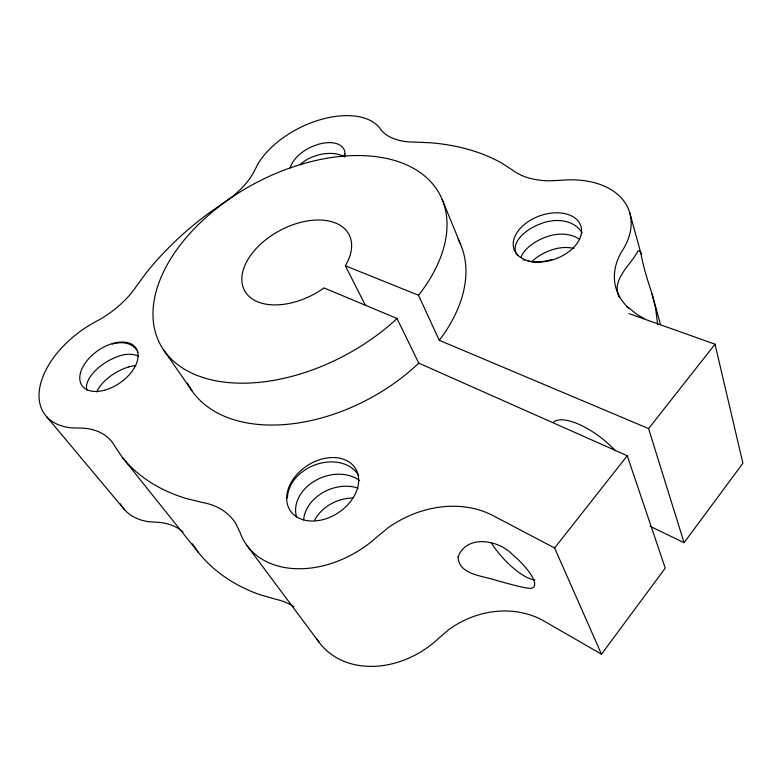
<?xml version="1.0" encoding="UTF-8"?>
<svg xmlns="http://www.w3.org/2000/svg" width="782" height="782" viewBox="0 0 782 782"><rect width="100%" height="100%" fill="white"/><g stroke="black" fill="none" stroke-linecap="round" stroke-linejoin="round"><path stroke-width="1.17" d="M316.573 638.483A84.73 67.428 -34.8 0 0 438.937 638.053L448.878 629.569A87.525 76.919 -34.2 0 1 544.321 621.221L601.495 654.221L665.238 568.133L627.242 455.73L418.751 363.122L397.021 318.489L324.051 287.923L323.249 288.509A59.256 36.128 -28.3 0 1 242.645 285.753A59.256 36.128 -28.3 0 1 305.195 221.355A59.256 36.128 -28.3 0 1 345.331 265.772L365.194 304.931M650.008 526.247L684.064 542.698L742.9 463.237L715.022 344.197L633.596 315.224A92.501 42.551 37.2 0 0 628.923 313.66M684.064 542.698L648.601 428.595L439.259 340.287L442.534 335.928A153.292 98.121 -28.4 0 0 458.105 239.204M439.259 340.287L418.497 295.234L421.938 290.806A158.599 97.046 -28.3 0 0 323.406 158.902A158.599 97.046 -28.3 0 0 158.423 340.639A158.599 97.046 -28.3 0 0 395.389 320.053L397.021 318.489M601.495 654.221L554.614 548.006L627.242 455.73M648.601 428.595L715.022 344.197M418.751 363.122L417.187 364.637A153.292 98.121 -28.4 0 1 187.475 383.19M345.331 265.772L418.497 295.234M554.614 548.006L492.836 515.524A97.721 79.393 -32 0 0 388.243 527.654L377.071 536.843A93.625 68.151 -33.1 0 1 240.25 532.933L235.841 523.617A90.741 63.029 -40.9 0 0 203.154 502.64L185.598 498.339A246.789 158.951 -28.4 0 1 122.363 457.392L114.504 445.769A82.169 50.722 -39.5 0 0 81.758 428.116L71.621 427.871A79.236 47.174 -34.9 0 1 40.234 385.301A79.236 47.174 -34.9 0 1 95.736 321.676L99.275 319.77A68.493 37.722 -33.3 0 0 136.078 286.701L146.068 273.084A246.789 158.951 -28.4 0 1 208.54 213.349L223.525 202.919A64.72 34.848 -29.2 0 0 254.023 171.649L257.757 164.24A71.631 40.439 -26.4 0 1 320.522 119.636A71.631 40.439 -26.4 0 1 380.306 128.795L381.606 130.565A67.897 37.741 -22.7 0 0 414.568 142.109L430.872 142.793A246.789 158.951 -28.4 0 1 501.418 162.91L513.188 170.505A75.131 44.554 -18.8 0 0 549.091 180.838L560.762 180.31A85.248 55.336 -19.6 0 1 622.746 250.025L620.859 253.006A88.835 59.735 -13.5 0 0 626.705 306.202L637.76 315.019L644.436 318.645M626.92 306.935L628.953 308.499M46.578 416.62L124.553 509.727M122.363 457.392L198.452 552.551A225.763 160.838 -28.7 0 0 259.839 594.682L276.437 599.442A82.139 62.306 -44.1 0 1 293.973 606.783M247.004 545.592L319.222 642.423M164.073 350.59L192.255 391.205M192.421 543.793L198.452 552.551M619.442 297.678C610.771 280.826 629.06 266.476 636.714 253.251C638.317 248.529 641.475 251.472 641.211 255.01C643.664 268.304 647.916 281.178 652.09 294.012L660.487 324.569M442.113 199.371L460.774 244.786M629.735 212.694L641.064 253.915M652.09 294.012L655.609 308.235L657.642 324.667M183.017 531.926A74.994 51.172 -41.8 0 0 158.541 522.347L148.942 521.741A72.794 48.191 -36.3 0 1 120.428 503.911M553.275 422.28A48.435 18.797 38.2 0 1 615.395 450.715M290.19 167.974A29.716 16.764 -26.4 0 1 321.871 143.448A29.716 16.764 -26.4 0 1 344.745 156.703M534.859 579.931A39.041 12.59 47.2 0 1 491.204 542.728M551.897 259.556A34.848 18.817 -18.8 0 1 531.359 261.638M529.57 261.383A34.848 18.817 -18.8 0 1 527.86 261.041M524.693 260.123A34.848 18.817 -18.8 0 1 523.256 259.546M517.704 255.626A34.848 18.817 -18.8 0 1 544.859 222.323A34.672 26.06 -20.7 0 1 582.15 233.065M520.92 257.532A34.486 18.934 -18.6 0 1 549.472 235.89A34.31 26.031 -20.5 0 1 579.706 239.351M573.988 248.412A33.958 25.992 -20.3 0 0 554.008 249.194A34.134 19.042 -18.5 0 0 531.78 261.716M296.593 517.019A38.074 26.119 -43.2 0 1 295.576 509.952A37.761 29.11 -21.9 0 1 319.291 478.555A37.761 29.11 -21.9 0 1 359.661 480.656M287.434 497.87A38.21 29.149 -21.9 0 1 317.091 464.185A38.21 29.149 -21.9 0 1 358.488 475.202M303.621 519.913A37.331 29.071 -21.8 0 1 358.166 488.134M314.618 520.304A36.901 29.022 -21.8 0 1 352.79 497.997M86.87 390.081A32.297 16.09 -30.6 0 1 120.575 355.585A32.023 22.297 -40.3 0 1 138.219 356.015M112.149 344.1A32.336 22.297 -40.1 0 1 137.925 352.076M96.694 391.919A31.984 16.217 -30.7 0 1 128.835 366.866M128.844 366.866A31.72 22.297 -40.5 0 1 135.697 365.634M299.985 164.709A29.169 17.351 -16.5 0 1 344.403 156.947M344.442 153.673A29.335 15.523 -35.7 0 1 344.324 155.989M458.096 556.862C458.399 575.308 484.498 575.826 497.694 580.84C507.987 583.48 518.192 586.686 528.7 588.289A39.638 11.388 39.5 0 0 512.093 554.174C498.261 539.824 466.502 534.292 458.096 556.862M319.232 520.441A38.817 28.22 -33.1 0 0 355.399 468.418A38.817 28.22 -33.1 0 0 293.358 478.965A38.817 28.22 -33.1 0 0 319.232 520.441M535.758 262.038A35.346 22.922 -19.7 0 0 581.046 226.692A35.346 22.922 -19.7 0 0 525.396 223.632A35.346 22.922 -19.7 0 0 535.758 262.038M104.074 390.335A32.864 19.55 -34.9 0 0 136.293 348.577A32.864 19.55 -34.9 0 0 86.46 361.362A32.864 19.55 -34.9 0 0 104.074 390.335"/></g></svg>
